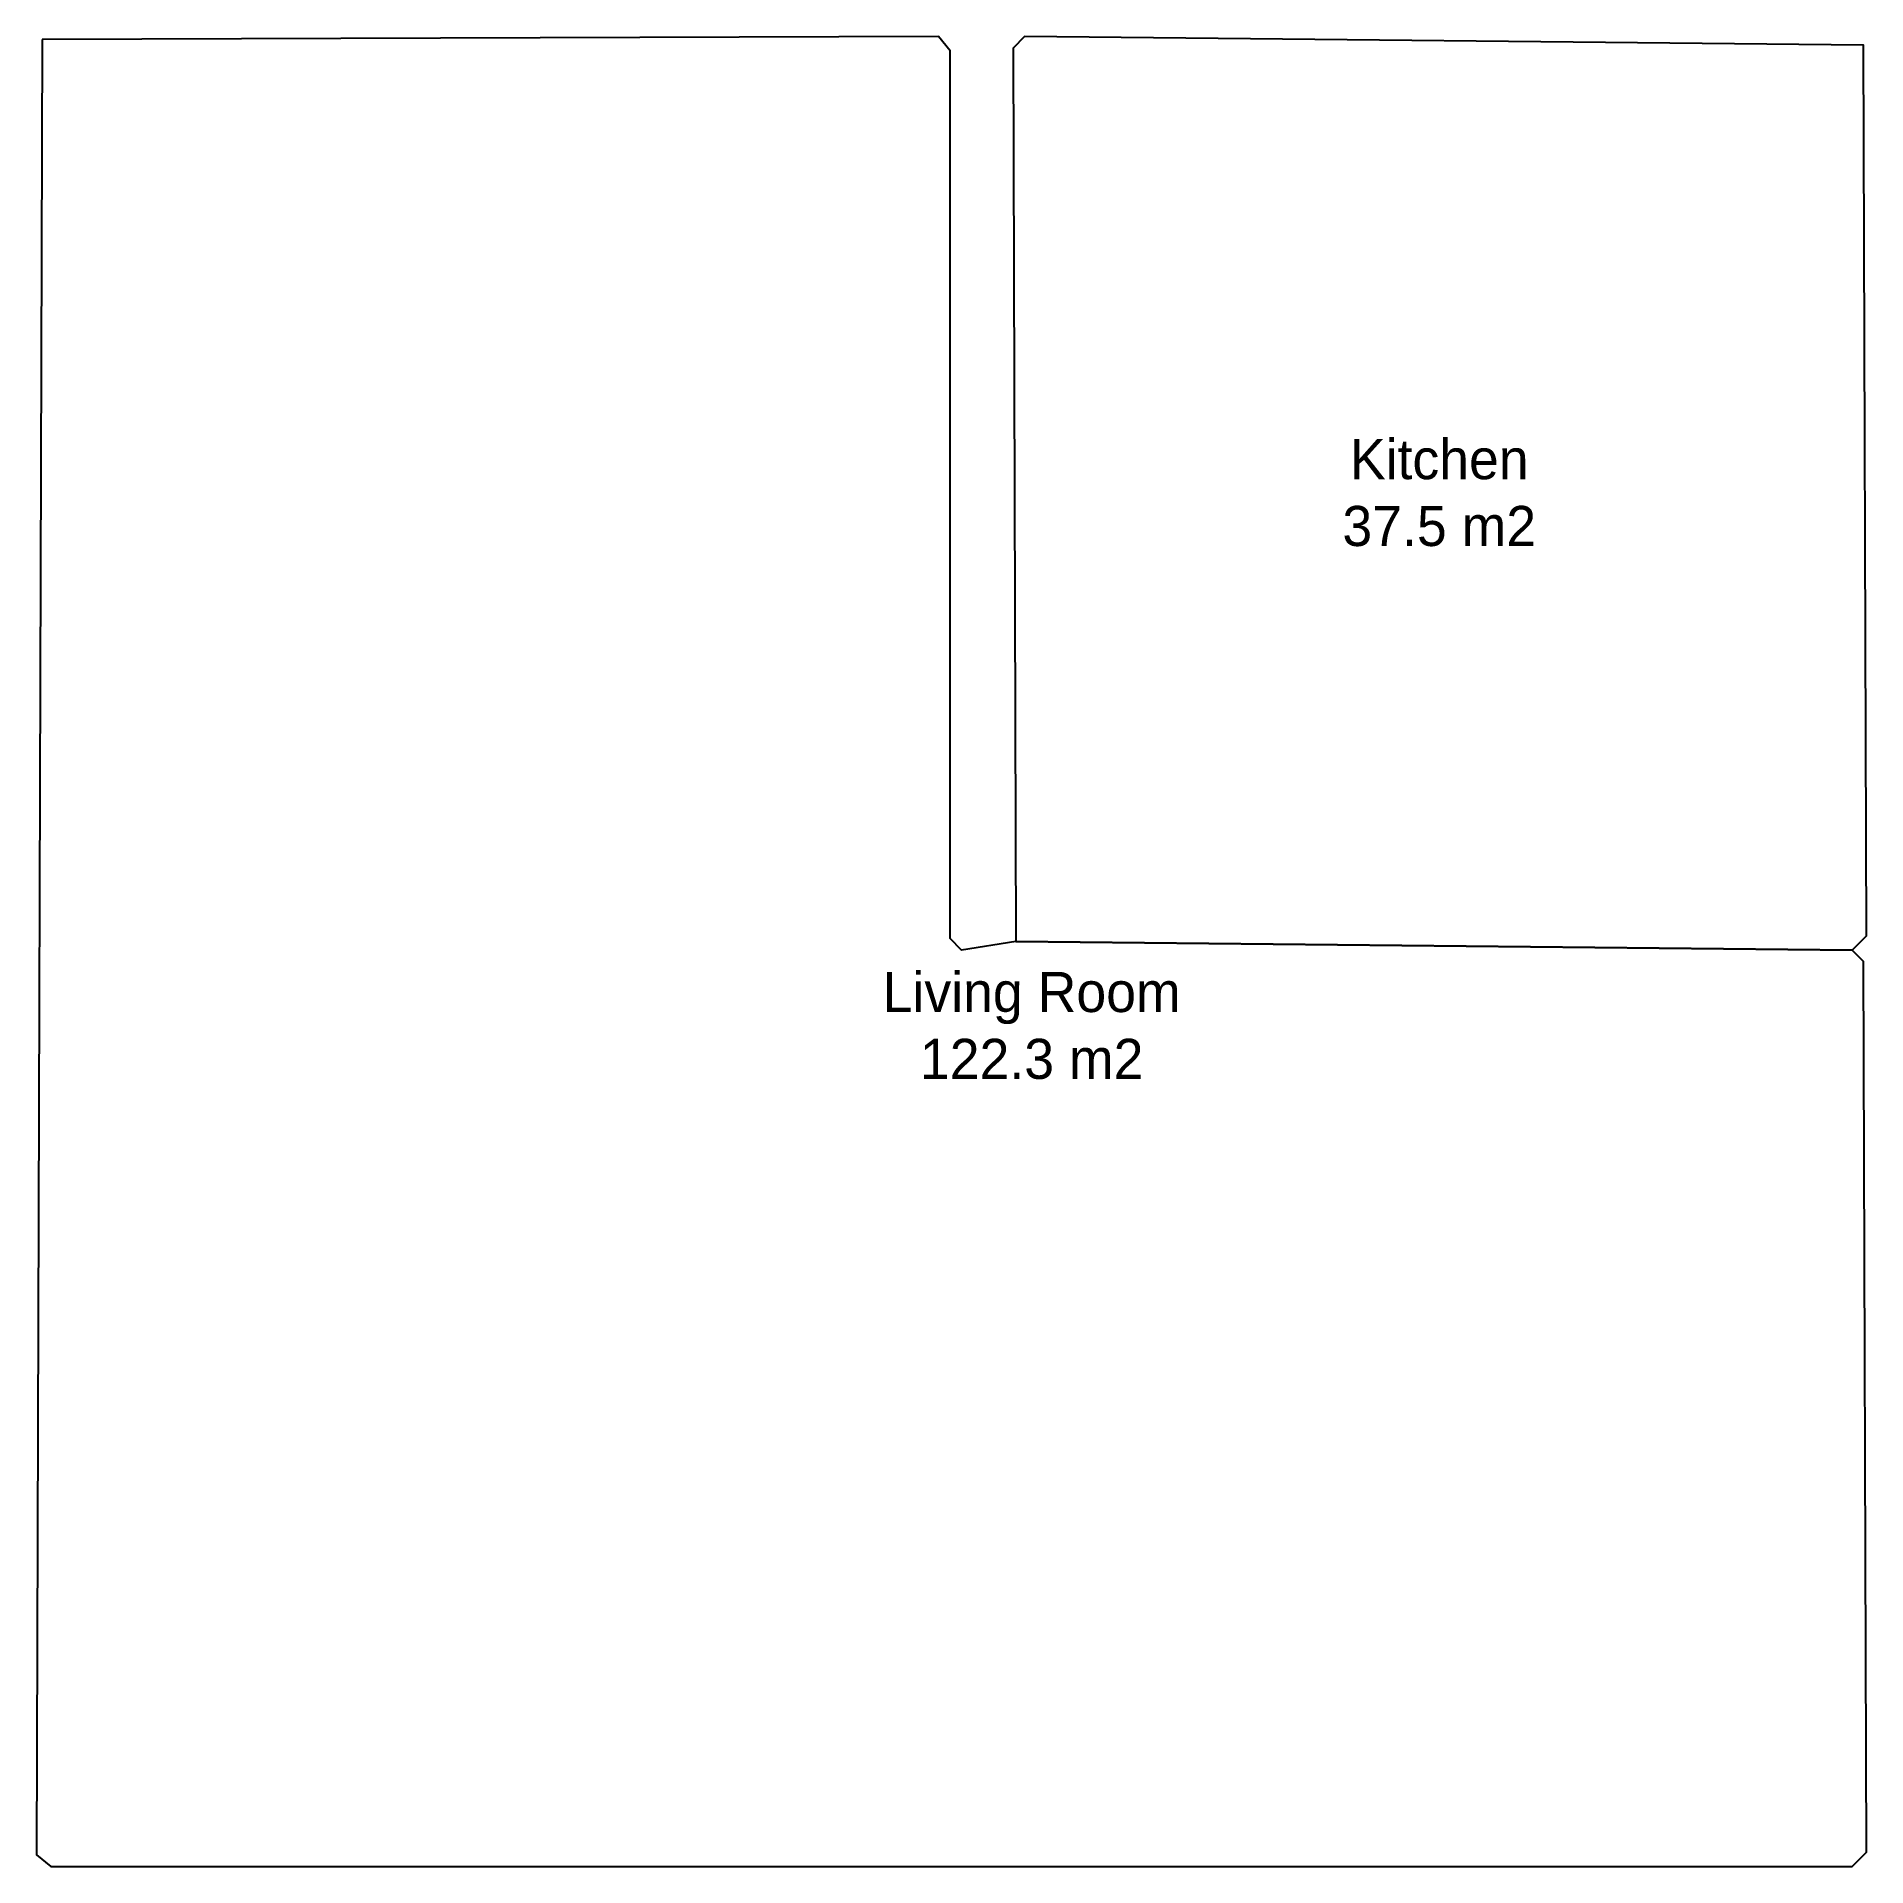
# Model space of a CAD drawing. Header units: metres. Extents: x 107 to 746, y 278 to 917.
import ezdxf

# ---------------------------------------------------------------- set-up
doc = ezdxf.new("R2010")
doc.units = ezdxf.units.M
for name, color, linetype in [('ROOM_COOKING', 30, 'Continuous'), ('ROOM_LABELS', 1, 'Continuous'), ('ROOM_LIVING', 5, 'Continuous')]:
    doc.layers.add(name, color=color, linetype=linetype)

msp = doc.modelspace()

# ---------------------------------------------------------------- linework, layer by layer
at = {"layer": 'ROOM_COOKING'}
msp.add_lwpolyline([(452, 917), (448, 913), (449, 601), (741, 598), (746, 603), (745, 914)], close=True, dxfattribs=at)
at = {"layer": 'ROOM_LIVING'}
msp.add_lwpolyline([(109, 916), (107, 282), (112, 278), (741, 278), (746, 283), (745, 594), (741, 598), (449, 601), (430, 598), (426, 602), (426, 912), (422, 917)], close=True, dxfattribs=at)

# ---------------------------------------------------------------- texts
at = {"layer": 'ROOM_LABELS', "char_height": 14, "attachment_point": 5}
for s, insert in [('Kitchen\\P37.5 m2', (596.83, 757.67)), ('Living Room\\P122.3 m2', (454.5, 571.58))]:
    msp.add_mtext(s, dxfattribs=dict(at, insert=insert))

doc.saveas('drawing.dxf')
